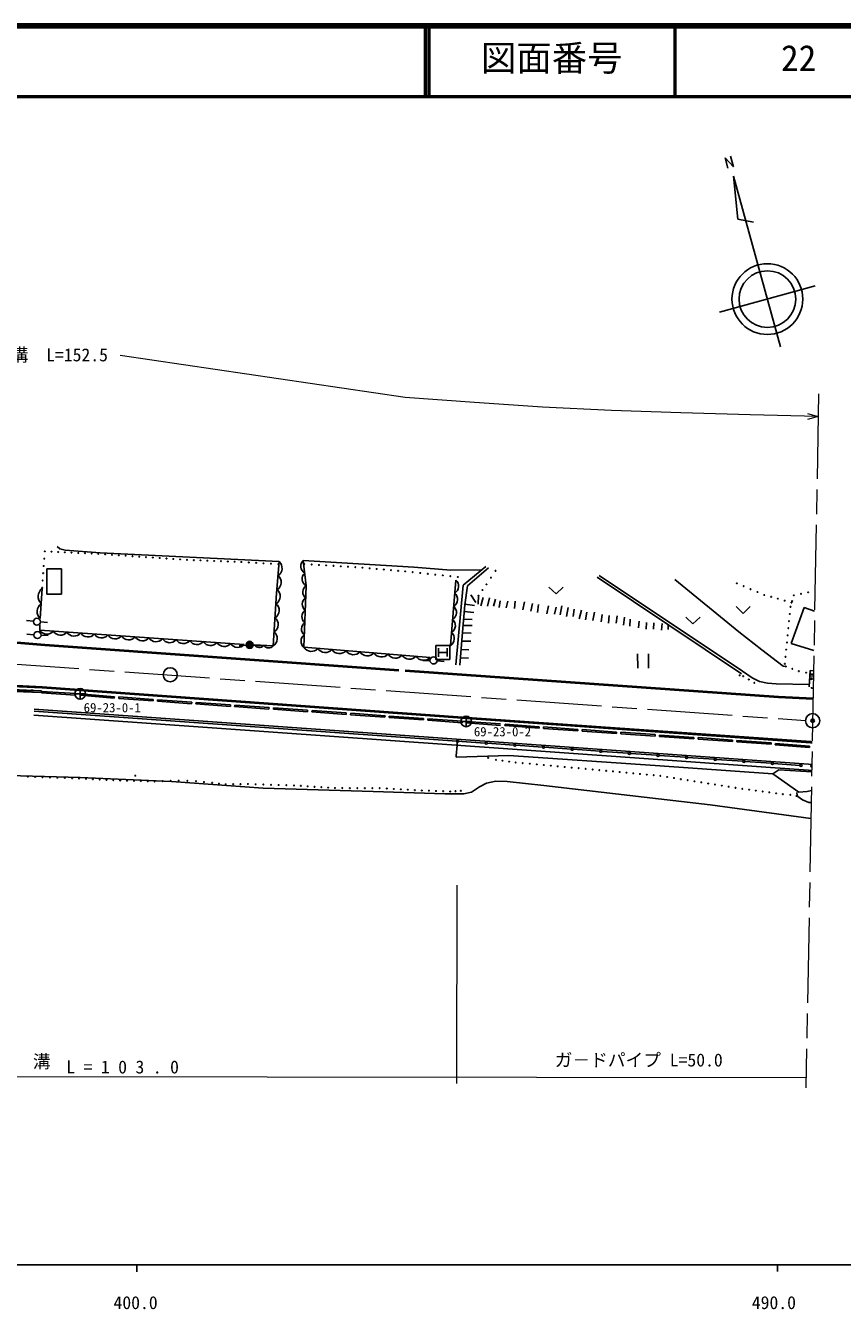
# Model space of a CAD drawing. Units: millimetres, scale not verified. Extents: x 40000 to 680000, y 20000 to 380000.
# Drawn here: x 452318 to 567666, y 198715 to 380000 of the extents above; entities that cross this region are included whole.
import ezdxf
from ezdxf.enums import TextEntityAlignment as Align

# ---------------------------------------------------------------- set-up
doc = ezdxf.new("R2010")
doc.units = ezdxf.units.MM
doc.header["$LTSCALE"] = 1000
doc.header["$PDMODE"] = 32
doc.header["$PDSIZE"] = 500
doc.linetypes.add('CHAIN', pattern=[18.5, 12, -1.5, 3.5, -1.5])
for name, color, linetype, lineweight in [('M-BGD', 7, 'Continuous', 25), ('M-BMK', 2, 'CHAIN', 13), ('M-BMK-SRVR', 3, 'Continuous', 25), ('M-STR-HTXT', 7, 'Continuous', 13), ('M-TTL', 2, 'Continuous', 140), ('M-TTL-BAND', 7, 'Continuous', 25), ('M-TTL-LINE', 7, 'Continuous', 50), ('M-TTL-TXT', 7, 'Continuous', 13)]:
    doc.layers.add(name, color=color, linetype=linetype, lineweight=lineweight)
doc.layers.add('M-OTRS', color=6, linetype='Continuous')
doc.styles.add('ＭＳ ゴシック', font='')
doc.styles.get('ＭＳ ゴシック').set_extended_font_data('MS Gothic')

msp = doc.modelspace()

# ---------------------------------------------------------------- linework, layer by layer
at = {"layer": 'M-BGD'}
for p, q in [((457142, 306118), (456785, 306425)), ((457909, 305914), (457142, 306118)), ((462848, 305562), (457909, 305914)), ((488109, 304315), (462848, 305562)), ((457381, 303279), (455321, 303278)), ((455321, 303278), (455322, 299715)), ((457382, 299715), (457381, 303279)), ((487727, 299846), (488109, 304315)), ((491917, 300910), (491533, 304486)), ((491533, 304486), (507129, 303508)), ((507129, 303508), (512378, 303127)), ((512378, 303127), (516739, 303169)), ((514101, 301004), (517292, 303623)), ((517680, 303420), (514706, 300902)), ((513079, 301706), (512315, 292448)), ((513073, 289743), (514101, 301004)), ((533040, 302104), (553443, 288471)), ((533330, 302370), (553586, 288828)), ((543998, 301778), (553044, 294378)), ((454654, 300512), (454369, 296262)), ((455322, 299715), (457382, 299715)), ((487289, 292421), (487727, 299846)), ((491616, 292211), (491917, 300910)), ((514706, 300902), (514355, 298194)), ((515182, 299643), (515894, 298534)), ((516291, 299559), (516229, 298304)), ((516940, 299225), (516627, 298053)), ((517819, 299183), (517547, 298032)), ((526230, 300698), (527230, 299739)), ((527230, 299739), (528230, 300699)), ((514355, 298194), (514002, 294331)), ((515727, 298116), (514369, 298309)), ((518681, 299025), (518389, 298042)), ((519330, 298774), (519205, 297833)), ((520418, 298733), (520188, 297770)), ((521443, 298712), (521381, 297687)), ((522789, 298608), (522518, 297499)), ((523898, 298399), (523647, 297311)), ((524763, 298253), (524617, 297144)), ((526186, 298065), (525935, 296935)), ((527239, 297882), (527030, 296877)), ((528055, 298049), (527825, 296773)), ((528934, 297819), (528725, 296543)), ((529792, 297610), (529645, 296564)), ((530803, 297443), (530510, 296209)), ((552655, 297963), (553655, 297003)), ((553655, 297003), (554654, 297963)), ((560429, 292741), (562280, 297849)), ((562280, 297849), (563755, 297333)), ((562280, 297849), (563755, 297333)), ((453413, 295885), (452421, 296008)), ((454407, 295791), (455405, 295727)), ((515400, 296120), (514171, 296184)), ((514270, 297269), (515628, 297134)), ((531598, 297171), (531389, 296083)), ((532644, 297151), (532414, 295979)), ((533760, 296842), (533593, 295796)), ((534744, 296696), (534618, 295629)), ((535852, 296654), (535727, 295629)), ((536885, 296445), (536759, 295357)), ((537722, 296194), (537638, 295190)), ((538977, 295881), (538873, 294939)), ((539988, 295719), (539947, 294777)), ((541035, 295656), (540993, 294777)), ((542213, 295552), (542130, 294610)), ((545572, 296464), (546572, 295505)), ((546572, 295505), (547571, 296465)), ((453489, 293981), (452493, 294064)), ((454321, 295402), (454305, 294615)), ((454305, 294615), (483202, 292611)), ((454487, 293918), (455486, 293875)), ((514002, 294331), (513624, 289707)), ((515242, 294200), (513993, 294230)), ((514091, 295306), (515367, 295270)), ((543071, 295301), (543071, 294715)), ((553044, 294378), (556273, 291846)), ((444805, 293328), (455013, 292466)), ((444817, 293478), (455026, 292615)), ((455013, 292466), (505023, 288879)), ((455024, 292615), (505034, 289029)), ((483466, 292513), (482470, 292427)), ((484462, 292514), (485457, 292427)), ((484607, 292548), (487289, 292421)), ((509442, 290787), (491616, 292211)), ((510240, 290487), (510239, 292487)), ((510239, 292487), (512239, 292487)), ((510639, 292087), (510640, 290887)), ((511839, 292087), (511839, 290888)), ((512239, 292487), (512239, 290488)), ((514916, 291846), (513804, 291914)), ((513901, 293094), (515177, 293056)), ((560429, 292741), (563653, 291747)), ((560429, 292741), (563653, 291747)), ((509422, 290352), (508423, 290352)), ((512239, 290488), (510240, 290487)), ((510420, 290305), (511415, 290210)), ((510640, 291487), (511839, 291487)), ((513709, 290745), (514883, 290669)), ((538758, 291267), (538759, 289268)), ((540278, 289268), (540278, 291268)), ((556273, 291846), (559298, 289558)), ((505899, 288817), (558628, 285103)), ((505910, 288967), (558638, 285252)), ((553586, 288828), (554948, 287914)), ((559298, 289558), (559665, 289517)), ((562971, 286623), (563124, 288923)), ((563098, 288424), (563088, 288174)), ((563091, 288424), (563592, 288404)), ((563104, 288424), (563592, 288404)), ((563124, 288923), (563601, 288904)), ((563124, 288923), (563601, 288904)), ((563592, 288400), (563582, 288154)), ((454564, 286075), (444212, 286478)), ((454632, 286491), (444560, 286963)), ((454639, 286641), (444567, 287113)), ((513984, 282216), (454629, 286491)), ((513995, 282365), (454639, 286641)), ((554948, 287914), (555969, 287383)), ((555969, 287383), (557073, 287138)), ((557073, 287138), (558340, 287057)), ((558340, 287057), (562997, 286977)), ((563088, 288174), (563588, 288154)), ((454555, 285825), (444202, 286229)), ((453071, 286032), (449622, 286141)), ((454564, 286075), (454552, 285762)), ((459376, 285427), (454552, 285762)), ((459393, 285671), (454560, 285962)), ((459376, 285427), (459393, 285671)), ((459993, 285434), (460009, 285634)), ((464836, 285030), (459993, 285434)), ((464853, 285230), (460009, 285634)), ((464853, 285230), (464836, 285030)), ((465475, 285203), (465460, 285003)), ((470306, 284643), (465460, 285003)), ((470321, 284842), (465475, 285203)), ((470321, 284842), (470306, 284643)), ((470944, 284807), (470929, 284607)), ((475779, 284445), (470944, 284807)), ((563528, 284877), (558628, 285103)), ((563531, 285027), (558635, 285253)), ((517229, 278679), (453497, 283183)), ((562909, 275688), (453512, 283466)), ((475764, 284246), (470929, 284607)), ((475779, 284445), (475764, 284246)), ((476390, 284407), (476376, 284207)), ((481233, 283870), (476376, 284207)), ((481247, 284070), (476390, 284407)), ((481247, 284070), (481233, 283870)), ((481847, 284042), (481832, 283843)), ((486685, 283488), (481832, 283843)), ((486700, 283687), (481847, 284042)), ((486700, 283687), (486685, 283488)), ((487321, 283662), (487306, 283462)), ((492126, 283113), (487306, 283462)), ((492141, 283312), (487321, 283662)), ((492141, 283312), (492126, 283113)), ((492761, 283275), (492747, 283076)), ((497588, 282735), (492747, 283076)), ((497602, 282934), (492761, 283275)), ((497602, 282934), (497588, 282735)), ((498230, 282888), (498216, 282688)), ((503080, 282547), (498230, 282888)), ((562849, 274840), (453452, 282619)), ((503066, 282347), (498216, 282688)), ((503080, 282547), (503066, 282347)), ((503679, 282504), (503664, 282305)), ((508503, 281958), (503664, 282305)), ((508517, 282157), (503679, 282504)), ((508517, 282157), (508503, 281958)), ((509137, 282113), (509122, 281913)), ((513969, 281553), (509122, 281913)), ((513986, 281779), (509137, 282113)), ((513969, 281553), (513986, 281779)), ((563192, 278739), (513984, 282216)), ((563203, 278889), (513995, 282365)), ((514512, 281543), (514526, 281742)), ((519387, 281182), (514512, 281543)), ((519402, 281381), (514526, 281742)), ((520025, 281353), (520010, 281153)), ((524847, 280798), (520010, 281153)), ((524862, 280998), (520025, 281353)), ((524862, 280998), (524847, 280798)), ((513307, 279215), (513247, 278367)), ((525461, 280960), (525447, 280760)), ((530309, 280420), (525447, 280760)), ((530323, 280619), (525461, 280960)), ((530309, 280420), (530323, 280619)), ((530922, 280588), (530908, 280389)), ((535747, 280042), (530908, 280389)), ((535762, 280242), (530922, 280588)), ((535762, 280242), (535747, 280042)), ((536391, 280207), (536377, 280007)), ((541236, 279674), (536377, 280007)), ((541249, 279873), (536391, 280207)), ((541249, 279873), (541236, 279674)), ((541847, 279821), (541834, 279622)), ((546693, 279290), (541834, 279622)), ((546707, 279490), (541847, 279821)), ((546707, 279490), (546693, 279290)), ((547316, 279455), (547301, 279256)), ((552149, 278905), (547301, 279256)), ((552163, 279104), (547316, 279455)), ((552406, 279501), (552425, 279500)), ((513146, 276894), (513247, 278367)), ((521270, 278394), (517528, 278658)), ((525311, 278108), (521569, 278373)), ((529352, 277823), (525610, 278087)), ((533393, 277537), (529651, 277802)), ((537434, 277252), (533692, 277516)), ((552163, 279104), (552149, 278905)), ((552760, 279044), (552747, 278844)), ((557596, 278510), (552747, 278844)), ((557610, 278709), (552760, 279044)), ((557610, 278709), (557596, 278510)), ((558207, 278647), (558191, 278447)), ((563037, 278069), (558191, 278447)), ((563052, 278268), (558207, 278647)), ((563052, 278268), (563037, 278069)), ((563195, 278739), (563416, 278727)), ((563203, 278889), (563418, 278877)), ((520569, 276944), (513119, 276712)), ((513119, 276712), (513146, 276894)), ((541239, 275518), (520569, 276944)), ((541475, 276966), (537733, 277231)), ((545516, 276681), (541774, 276945)), ((549557, 276395), (545815, 276660)), ((553598, 276110), (549857, 276374)), ((557639, 275824), (553898, 276088)), ((561681, 275539), (557939, 275803)), ((562909, 275688), (563360, 275666)), ((446440, 274230), (460029, 273803)), ((460029, 273803), (472914, 273254)), ((557827, 274327), (541239, 275518)), ((558704, 274928), (557827, 274327)), ((557827, 274327), (561538, 271765)), ((563341, 274621), (558704, 274928)), ((562869, 274839), (563344, 274816)), ((472914, 273254), (485862, 272322)), ((485862, 272322), (501415, 271838)), ((515271, 271759), (516415, 272495)), ((516415, 272495), (517396, 273027)), ((517396, 273027), (518703, 273313)), ((518703, 273313), (520338, 273273)), ((520338, 273273), (525494, 272707)), ((525494, 272707), (535610, 271506)), ((562695, 271863), (563293, 272001)), ((501415, 271838), (511517, 271521)), ((511517, 271521), (514209, 271514)), ((514209, 271514), (515271, 271759)), ((535610, 271506), (548980, 269960)), ((561258, 271694), (561267, 271294)), ((561267, 271294), (561363, 271135)), ((561363, 271135), (562040, 270690)), ((561538, 271765), (562695, 271863)), ((562040, 270690), (562931, 270313)), ((562931, 270313), (563262, 270311)), ((548980, 269960), (563220, 268026)), ((558500, 205000), (558496, 204041))]:
    msp.add_line(p, q, dxfattribs=at)
for centre, radius in [((454943, 304731), 50), ((455019, 305760), 50), ((455965, 305716), 50), ((456911, 305671), 50), ((457856, 305627), 50), ((458802, 305582), 50), ((459748, 305538), 50), ((460694, 305493), 50), ((461640, 305449), 50), ((462585, 305405), 50), ((463548, 305340), 50), ((464511, 305275), 50), ((465473, 305210), 50), ((466436, 305145), 50), ((467399, 305080), 50), ((468361, 305016), 50), ((469324, 304951), 50), ((470287, 304886), 50), ((471249, 304821), 50), ((472212, 304756), 50), ((473175, 304691), 50), ((474137, 304626), 50), ((475100, 304562), 50), ((476061, 304524), 50), ((454868, 303702), 50), ((477023, 304486), 50), ((477984, 304448), 50), ((478945, 304409), 50), ((479907, 304371), 50), ((480868, 304333), 50), ((481830, 304295), 50), ((482791, 304257), 50), ((483833, 304198), 50), ((484876, 304138), 50), ((485918, 304078), 50), ((486960, 304019), 50), ((488002, 303959), 50), ((491680, 303960), 50), ((492709, 303899), 50), ((493738, 303838), 50), ((494767, 303777), 50), ((495796, 303716), 50), ((496824, 303655), 50), ((497853, 303594), 50), ((498882, 303532), 50), ((499889, 303447), 50), ((500896, 303361), 50), ((501902, 303276), 50), ((502909, 303190), 50), ((503916, 303105), 50), ((504923, 303019), 50), ((505929, 302934), 50), ((506990, 302820), 50), ((508050, 302706), 50), ((518673, 303009), 50), ((454717, 301644), 50), ((454792, 302673), 50), ((509111, 302593), 50), ((510171, 302479), 50), ((511231, 302365), 50), ((512292, 302252), 50), ((513352, 302138), 50), ((517397, 301093), 50), ((518035, 302051), 50), ((552766, 301242), 50), ((454641, 300616), 50), ((516280, 299497), 50), ((516838, 300295), 50), ((553736, 300833), 50), ((554707, 300425), 50), ((555678, 300017), 50), ((556648, 299608), 50), ((557606, 299340), 50), ((558564, 299072), 50), ((560807, 299558), 50), ((561819, 299768), 50), ((562830, 299978), 50), ((559522, 298805), 50), ((560348, 297924), 50), ((560480, 298537), 50), ((560578, 298741), 50), ((453909, 295823), 500), ((560144, 295910), 50), ((560246, 296917), 50), ((453988, 293940), 500), ((559940, 293896), 50), ((560042, 294903), 50), ((483964, 292557), 500), ((483964, 292557), 440), ((483964, 292557), 380), ((483964, 292557), 320), ((483964, 292557), 260), ((483964, 292557), 200), ((483964, 292557), 140), ((483964, 292557), 80), ((483964, 292557), 20), ((559737, 291882), 50), ((559839, 292889), 50), ((509922, 290352), 500), ((559635, 290875), 50), ((553175, 288251), 50), ((559533, 289868), 50), ((559686, 289510), 50), ((560606, 289178), 50), ((561525, 288847), 50), ((562564, 288617), 50), ((553671, 288127), 50), ((554455, 287656), 50), ((555240, 287186), 50), ((563336, 287768), 100), ((453221, 286027), 150), ((513337, 278954), 150), ((517378, 278669), 150), ((521419, 278383), 150), ((525461, 278098), 150), ((529502, 277812), 150), ((533543, 277527), 150), ((537584, 277241), 150), ((517643, 276597), 50), ((518747, 276311), 50), ((519676, 276191), 50), ((520606, 276070), 50), ((521535, 275950), 50), ((522526, 275858), 50), ((523517, 275767), 50), ((524508, 275675), 50), ((525499, 275583), 50), ((541625, 276956), 150), ((545666, 276670), 150), ((549707, 276385), 150), ((553748, 276099), 150), ((557789, 275814), 150), ((561830, 275528), 150), ((452614, 273937), 50), ((453660, 273902), 50), ((454707, 273868), 50), ((455753, 273833), 50), ((456799, 273798), 50), ((457846, 273764), 50), ((458892, 273729), 50), ((467809, 274070), 50), ((526485, 275493), 50), ((527470, 275403), 50), ((528455, 275313), 50), ((529441, 275223), 50), ((530426, 275133), 50), ((531411, 275043), 50), ((532396, 274953), 50), ((533354, 274863), 50), ((534311, 274773), 50), ((535268, 274683), 50), ((536225, 274593), 50), ((537182, 274502), 50), ((538139, 274412), 50), ((539097, 274322), 50), ((540054, 274232), 50), ((541011, 274142), 50), ((541968, 274051), 50), ((542933, 273899), 50), ((543897, 273746), 50), ((459860, 273682), 50), ((460828, 273636), 50), ((461795, 273589), 50), ((462763, 273543), 50), ((463731, 273497), 50), ((464699, 273450), 50), ((465666, 273404), 50), ((466641, 273376), 50), ((467616, 273348), 50), ((468590, 273320), 50), ((469565, 273292), 50), ((470539, 273264), 50), ((471667, 273305), 50), ((472794, 273346), 50), ((473921, 273387), 50), ((475147, 273347), 50), ((476373, 273306), 50), ((477518, 273184), 50), ((478662, 273062), 50), ((479618, 272960), 50), ((480573, 272858), 50), ((481622, 272872), 50), ((482671, 272886), 50), ((483720, 272900), 50), ((484801, 272866), 50), ((485883, 272832), 50), ((486964, 272798), 50), ((488045, 272765), 50), ((489127, 272731), 50), ((490208, 272697), 50), ((491174, 272636), 50), ((492139, 272575), 50), ((493105, 272514), 50), ((494070, 272453), 50), ((495036, 272392), 50), ((496002, 272331), 50), ((497056, 272328), 50), ((498110, 272325), 50), ((499164, 272322), 50), ((500218, 272319), 50), ((501272, 272317), 50), ((502326, 272314), 50), ((503319, 272260), 50), ((504312, 272205), 50), ((505305, 272151), 50), ((506298, 272097), 50), ((507291, 272043), 50), ((508283, 271989), 50), ((509282, 271953), 50), ((510281, 271918), 50), ((511280, 271883), 50), ((513035, 271889), 50), ((513791, 271930), 50), ((544862, 273593), 50), ((545827, 273441), 50), ((546792, 273288), 50), ((547756, 273135), 50), ((548721, 272983), 50), ((549686, 272830), 50), ((550650, 272677), 50), ((551615, 272525), 50), ((552580, 272372), 50), ((553544, 272219), 50), ((554499, 272094), 50), ((555454, 271968), 50), ((512279, 271848), 50), ((556408, 271843), 50), ((557363, 271718), 50), ((558318, 271592), 50), ((559272, 271467), 50), ((560313, 271365), 50), ((561182, 271216), 50)]:
    msp.add_circle(centre, radius, dxfattribs=at)
for centre, radius, start, end in [((487297, 303375), 1242, 302.92365, 49.18384), ((492300, 303664), 1124, 133.00146, 239.26166), ((487161, 301393), 1242, 302.92365, 49.18384), ((492492, 301876), 1124, 133.00146, 239.26166), ((512308, 300838), 1161, 302.155, 48.41522), ((455465, 299390), 1384, 125.87781, 226.453), ((487024, 299411), 1242, 302.92365, 49.18384), ((492479, 298278), 1088, 124.88794, 231.14813), ((492540, 300018), 1088, 124.88794, 231.14813), ((512155, 298986), 1161, 302.155, 48.41522), ((455322, 297265), 1384, 125.87781, 226.453), ((486887, 297428), 1242, 302.92365, 49.18384), ((492419, 296538), 1088, 124.88794, 231.14813), ((512003, 297134), 1161, 302.155, 48.41522), ((486750, 295446), 1242, 302.92365, 49.18384), ((492359, 294798), 1088, 124.88794, 231.14813), ((511850, 295283), 1161, 302.155, 48.41522), ((455318, 295271), 1207, 212.90375, 319.16394), ((457245, 295137), 1207, 212.90375, 319.16394), ((459171, 295003), 1207, 212.90375, 319.16394), ((461098, 294870), 1207, 212.90375, 319.16394), ((463024, 294736), 1207, 212.90375, 319.16394), ((464951, 294603), 1207, 212.90375, 319.16394), ((466877, 294469), 1207, 212.90375, 319.16394), ((486614, 293463), 1242, 302.92365, 49.18384), ((492299, 293058), 1088, 124.88794, 231.14813), ((511697, 293431), 1161, 302.155, 48.41522), ((468804, 294336), 1207, 212.90375, 319.16394), ((470730, 294202), 1207, 212.90375, 319.16394), ((472657, 294068), 1207, 212.90375, 319.16394), ((474583, 293935), 1207, 212.90375, 319.16394), ((476510, 293801), 1207, 212.90375, 319.16394), ((478436, 293668), 1207, 212.90375, 319.16394), ((480363, 293534), 1207, 212.90375, 319.16394), ((482289, 293401), 1207, 212.90375, 319.16394), ((485301, 293019), 839, 214.15961, 320.41983), ((486642, 292956), 839, 214.15961, 320.41983), ((492666, 292874), 1242, 212.30347, 318.56366), ((494647, 292716), 1242, 212.30347, 318.56366), ((496627, 292558), 1242, 212.30347, 318.56366), ((498608, 292400), 1242, 212.30347, 318.56366), ((500589, 292242), 1242, 212.30347, 318.56366), ((502569, 292083), 1242, 212.30347, 318.56366), ((504550, 291925), 1242, 212.30347, 318.56366), ((506531, 291767), 1242, 212.30347, 318.56366), ((508511, 291609), 1242, 212.30347, 318.56366), ((563103, 287800), 100, 239.97186, 111.80307), ((563306, 286401), 100, 7.00641, 164.45901), ((563399, 286355), 100, 31.2265, 140.23969), ((563356, 275447), 150, 88.94452, 268.96494)]:
    msp.add_arc(centre, radius, start, end, dxfattribs=at)
at = {"layer": 'M-BMK'}
for p, q in [((564315, 327996), (562526, 229991)), ((447872, 290055), (562443, 281864))]:
    msp.add_line(p, q, dxfattribs=at)
at = {"layer": 'M-BMK-SRVR'}
for p, q in [((551511, 359867), (551099, 361354)), ((551099, 361354), (552283, 360076)), ((552283, 360076), (551862, 361567)), ((552278, 358730), (552915, 352682)), ((552278, 358730), (558945, 334644)), ((552915, 352682), (555108, 352252)), ((563822, 343255), (550334, 339522)), ((459259, 285633), (460759, 285633)), ((460009, 286383), (460009, 284883)), ((513777, 281742), (515277, 281742)), ((514527, 282492), (514527, 280992))]:
    msp.add_line(p, q, dxfattribs=at)
for centre, radius in [((557078, 341388), 4998), ((557078, 341388), 3998), ((472733, 288328), 1000), ((460009, 285633), 750), ((563473, 281846), 1000), ((514527, 281742), 750)]:
    msp.add_circle(centre, radius, dxfattribs=at)
at = {"layer": 'M-OTRS'}
msp.add_point((563466, 281846), dxfattribs=at)
at = {"layer": 'M-STR-HTXT'}
for p, q in [((505924, 327499), (465671, 333416)), ((515693, 326764), (505924, 327499)), ((525301, 326145), (515693, 326764)), ((525301, 326145), (524869, 326170)), ((535084, 325664), (525301, 326145)), ((544873, 325306), (535084, 325664)), ((554667, 325031), (544873, 325306)), ((564256, 324802), (554667, 325031)), ((564256, 324802), (562753, 324397)), ((562761, 325236), (564256, 324802)), ((513208, 230625), (513245, 258625)), ((406797, 231653), (562553, 231445))]:
    msp.add_line(p, q, dxfattribs=at)
at = {"layer": 'M-TTL'}
msp.add_line((680000, 380000), (40000, 380000), dxfattribs=at)
at = {"layer": 'M-TTL-BAND'}
for p, q in [((40000, 205000), (579000, 205000)), ((468000, 205000), (468000, 204000))]:
    msp.add_line(p, q, dxfattribs=at)
at = {"layer": 'M-TTL-LINE'}
for p, q in [((508747, 380000), (508747, 370000)), ((509247, 380000), (509247, 370000)), ((543997, 380000), (543997, 370000)), ((40000, 370000), (680000, 370000))]:
    msp.add_line(p, q, dxfattribs=at)

# ---------------------------------------------------------------- texts
at = {"layer": 'M-BGD', "style": 'ＭＳ ゴシック'}
for s, p in [('69-23-0-1', (460510, 282634)), ('69-23-0-2', (515626, 279242))]:
    msp.add_text(s, height=1320, dxfattribs=at).set_placement(p, align=Align.BOTTOM_LEFT)
at = {"layer": 'M-STR-HTXT', "style": 'ＭＳ ゴシック'}
for s, p in [('側溝\u3000L=152.5', (447711, 332044)), ('側\u3000溝', (448330, 232258)), ('ガ－ドパイプ L=50.0', (527043, 232460))]:
    msp.add_text(s, height=1833, dxfattribs=at).set_placement(p, align=Align.BOTTOM_LEFT)
at = {"layer": 'M-STR-HTXT', "insert": (458053, 231995), "char_height": 1833, "attachment_point": 7, "style": 'ＭＳ ゴシック'}
msp.add_mtext('\\T1.96;L=103.0', dxfattribs=at)
at = {"layer": 'M-TTL-BAND', "style": 'ＭＳ ゴシック'}
for s, p in [('400.0', (467844, 198195)), ('490.0', (558000, 198195))]:
    msp.add_text(s, height=1833, dxfattribs=at).set_placement(p, align=Align.BOTTOM_CENTER)
at = {"layer": 'M-TTL-TXT', "style": 'ＭＳ ゴシック'}
for s, p in [('図面番号', (516622, 372500)), ('22', (558997, 372500))]:
    msp.add_text(s, height=3666, dxfattribs=at).set_placement(p, align=Align.BOTTOM_LEFT)

doc.saveas('drawing.dxf')
